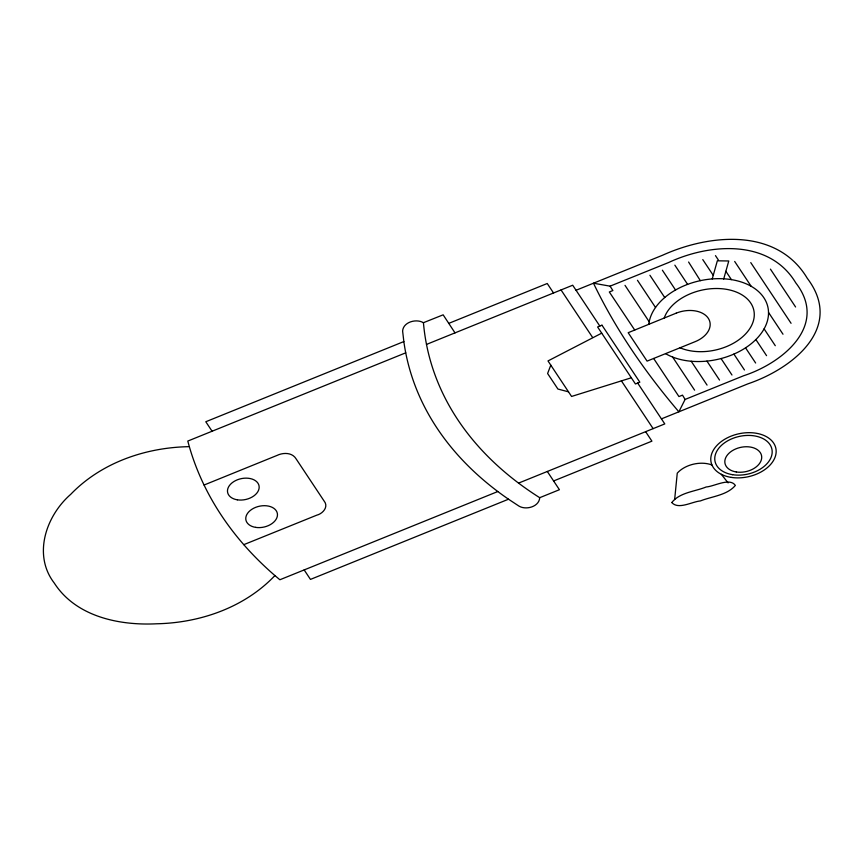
<?xml version="1.0" encoding="UTF-8"?>
<svg xmlns="http://www.w3.org/2000/svg" width="863" height="863" viewBox="0 0 863 863"><rect width="100%" height="100%" fill="white"/><g stroke="black" fill="none" stroke-linecap="round" stroke-linejoin="round"><path stroke-width="1.29" d="M674.65 499.548L677.261 473.161A24.747 16.429 -12.3 0 1 711.953 464.984M712.245 278.922L717.336 260.809L728.771 260.982L723.679 279.094M550.799 365.157L547.606 373.517L557.919 389.051L568.501 391.824M685.093 399.44L678.857 411.813C645.416 372.568 615.826 329.763 593.474 283.215L610.065 286.16L668.609 262.535C709.321 243.452 769.343 238.652 795.783 282.881C829.03 325.696 782.072 363.247 743.604 375.75L685.093 399.44L682.504 395.135L678.944 396.57L653.647 358.469M274.919 575.567C244.499 607.541 200.108 622.87 156.624 623.787C119.256 625.675 75.955 616.7 54.304 583.108C32.567 554.92 46.063 515.815 70.69 494.359C101.338 462.546 145.793 447.368 189.331 446.656A541.64 359.612 -12.3 0 0 274.919 575.567L279.871 579.763L497.822 491.522M601.705 333.161L547.994 360.928L571.576 396.451L631.328 377.778M204.067 485.028L277.034 455.427C283.28 452.406 292.309 452.309 296.203 459.019L324.003 500.885C329.019 506.797 322.773 513.712 316.721 515.189L243.787 544.661M455.006 332.87L443.151 314.833L423.388 322.719C416.43 318.425 403.248 321.931 402.611 330.993L403.841 341.565L205.793 421.748L212.082 431.23M448.717 323.398L547.239 283.506L553.528 292.978M405.729 352.827L187.789 441.069L189.331 446.656M426.495 344.423L572.698 285.221L599.817 326.063M576.053 290.27L662.687 255.189C709.343 234.067 776.873 227.325 807.25 278.242C844.845 327.811 792.223 368.771 748.07 383.787L661.436 418.868M518.577 483.107L664.79 423.916L637.671 383.064M423.42 322.535A457.983 304.067 -12.3 0 0 539.709 497.692C539.213 506.797 525.934 510.367 518.954 506.096L508.512 499.213L310.464 579.407L304.175 569.925M553.604 480.961L651.91 441.155L645.621 431.673M539.709 497.692L559.418 489.709L547.315 471.478M721.339 474.316L728.102 482.892M634.726 330.044L609.321 291.985L612.881 290.54L610.065 286.16M770.432 269.127L795.578 306.991M750.767 262.611L791.069 323.301M734.683 261.457L751.155 286.279M768.523 312.428L783 334.229M715.47 255.621L718.361 259.979M725.869 271.284L731.414 279.623M764.1 328.868L775.287 345.707M702.773 259.59L713.248 275.351M755.869 339.547L766.56 355.664M745.546 347.832L755.632 363.01M674.855 265.157L687.606 284.369M733.895 354.089L744.445 369.968M662.385 270.205L675.535 290M721.047 358.544L731.975 375.017M649.925 275.254L664.726 297.53M706.937 361.112L719.515 380.065M637.466 280.292L655.524 307.487M691.22 361.252L707.056 385.103M625.006 285.34L649.203 321.78M672.611 357.045L694.596 390.152M561.047 289.946L592.622 337.498M621.371 380.81L653.129 428.631M688.588 262.028L700.335 280.648M648.825 324.305A60.701 40.302 -12.3 0 1 727.164 279.073A60.701 40.302 -12.3 0 1 759.429 335.653A60.701 40.302 -12.3 0 1 665.556 353.647M508.512 499.213A457.983 304.067 -12.3 0 1 403.841 341.565M664.208 318.037A46.278 30.723 -12.3 0 1 725.729 289.202A46.278 30.723 -12.3 0 1 748.005 331.133A46.278 30.723 -12.3 0 1 680.022 347.789M671.813 502.536C678.296 509.968 691.997 501.694 700.4 500.928C711.91 496.376 727.056 495.297 735.362 485.427C729.828 477.261 714.186 486.462 706.214 486.969C694.974 491.565 679.569 492.449 671.813 502.536M676.225 313.15L628.178 332.708L647.088 361.122L695.157 341.662A24.811 16.473 -12.3 0 0 708.275 318.264A24.811 16.473 -12.3 0 0 676.225 313.15M601.975 325.189L597.595 326.969L635.438 383.97L639.828 382.19L601.975 325.189M736.279 471.964A18.684 12.406 -12.3 0 0 761.544 455.621A18.684 12.406 -12.3 0 0 731.975 450.907A18.684 12.406 -12.3 0 0 736.279 471.964M237.314 499.817A16.063 10.669 -12.3 0 0 259.029 485.761A16.063 10.669 -12.3 0 0 233.614 481.716A16.063 10.669 -12.3 0 0 237.314 499.817M255.599 527.369A16.063 10.669 -12.3 0 0 277.325 513.312A16.063 10.669 -12.3 0 0 251.91 509.267A16.063 10.669 -12.3 0 0 255.599 527.369M732.59 474.682A29.083 19.31 -12.3 0 0 771.921 449.245A29.083 19.31 -12.3 0 0 725.891 441.91A29.083 19.31 -12.3 0 0 732.59 474.682M731.08 477.368A33.118 21.985 -12.3 0 0 775.869 448.415A33.118 21.985 -12.3 0 0 723.453 440.054A33.118 21.985 -12.3 0 0 731.08 477.368"/></g></svg>
